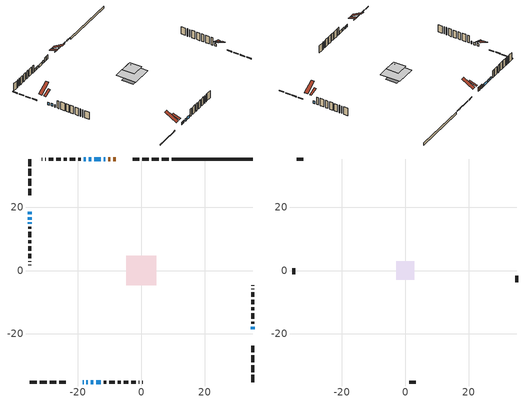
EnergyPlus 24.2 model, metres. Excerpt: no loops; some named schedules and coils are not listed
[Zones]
conditioned space
 floor adiabatic (AdiabaticFloorConstruction): -4.7,-4.7 -4.7,4.7 4.7,4.7 4.7,-4.7 z1.35
 floor foundation (Slab1 construction): -3.66,-2.74 -3.66,2.74 3.66,2.74 3.66,-2.74 z-0.94
 wall outside (RimJoist1 construction): 8.69,35.22 6.48,35.22 / -35.22,-35.22 -33.01,-35.22 / -35.22,35.22 -35.22,33.01 / 35.22,-35.22 35.22,-33.01 z0.13:0.43
 wall outside (RimJoist2 construction): 5.55,35.22 3.33,35.22 / -32.08,-35.22 -29.87,-35.22 / -35.22,32.08 -35.22,29.87 / 35.22,-32.08 35.22,-29.87 z0.13:0.43
 wall outside (RimJoist3 construction): 2.41,35.22 0.29,35.22 / -28.94,-35.22 -26.83,-35.22 / -35.22,28.94 -35.22,26.83 / 35.22,-28.94 35.22,-26.83 z0.13:0.43
 wall outside (RimJoist4 construction): -0.63,35.22 -2.75,35.22 / -25.9,-35.22 -23.79,-35.22 / -35.22,25.9 -35.22,23.79 / 35.22,-25.9 35.22,-23.79 z0.13:0.43
 wall outside (AdiabaticWallConstruction 1): -8.03,35.22 -8.92,35.22 / -9.85,35.22 -10.49,35.22 z0.13:2.16
 wall outside (AdiabaticWallConstruction): -11.42,35.22 -11.84,35.22 / 35.22,-18.5 35.22,-17.78 / -18.5,-35.22 -18.23,-35.22 / -17.3,-35.22 -16.82,-35.22 / -35.22,18.5 -35.22,17.78 / -12.76,35.22 -14.91,35.22 / -15.84,35.22 -16.59,35.22 / -15.9,-35.22 -15.15,-35.22 / -14.22,-35.22 -12.73,-35.22 / -35.22,16.85 -35.22,16.11 / -35.22,15.18 -35.22,14.82 / -17.51,35.22 -18.23,35.22 z0.13:1.35
 wall outside (Wall1 construction): -19.16,35.22 -19.9,35.22 / -11.8,-35.22 -11.06,-35.22 / -35.22,13.89 -35.22,13.15 / 35.22,-16.85 35.22,-16.11 z0.13:3.79
 wall outside (Wall2 construction): -20.83,35.22 -22.56,35.22 / -10.13,-35.22 -8.4,-35.22 / -35.22,12.22 -35.22,10.49 / 35.22,-15.18 35.22,-13.45 z0.13:3.79
 wall outside (Wall3 construction): -23.49,35.22 -24.48,35.22 / -7.47,-35.22 -6.48,-35.22 / -35.22,9.56 -35.22,8.57 / 35.22,-12.52 35.22,-11.53 z0.13:3.79
 wall outside (Wall4 construction): -25.41,35.22 -26.85,35.22 / -5.56,-35.22 -4.12,-35.22 / -35.22,7.64 -35.22,6.2 / 35.22,-10.6 35.22,-9.17 z0.13:3.79
 wall outside (Wall5 construction): -27.78,35.22 -29.21,35.22 / -3.19,-35.22 -1.75,-35.22 / -35.22,5.27 -35.22,3.84 / 35.22,-8.24 35.22,-6.8 z0.13:3.79
 wall outside (Wall6 construction): -30.14,35.22 -30.29,35.22 / -0.82,-35.22 -0.67,-35.22 / -35.22,2.91 -35.22,2.76 / 35.22,-5.87 35.22,-5.72 z0.13:3.79
 wall outside (Wall7 construction): -31.22,35.22 -31.37,35.22 / 0.26,-35.22 0.41,-35.22 / -35.22,1.83 -35.22,1.68 / 35.22,-4.79 35.22,-4.64 z0.13:3.79
 wall foundation (FoundationWall1 construction): 35.22,35.22 9.62,35.22 z-0.94:0.13
 window (WindowConstruction 11): -11.42,35.22 -11.84,35.22 z0.13:1.35
 window (WindowConstruction 7): 35.22,-18.5 35.22,-17.78 z0.13:1.35
 window (WindowConstruction 8): -18.5,-35.22 -18.23,-35.22 z0.13:1.35
 window (WindowConstruction 9): -17.3,-35.22 -16.82,-35.22 z0.13:1.35
 window (WindowConstruction 10): -35.22,18.5 -35.22,17.78 z0.13:1.35
 window (WindowConstruction): -12.76,35.22 -14.91,35.22 z0.13:1.35
 window (WindowConstruction 1): -15.84,35.22 -16.58,35.22 z0.13:1.35
 window (WindowConstruction 2): -15.89,-35.22 -15.15,-35.22 z0.13:1.35
 window (WindowConstruction 3): -14.22,-35.22 -12.73,-35.22 z0.13:1.35
 window (WindowConstruction 4): -35.22,16.85 -35.22,16.11 z0.13:1.35
 window (WindowConstruction 5): -35.22,15.18 -35.22,14.82 z0.13:1.35
 window (WindowConstruction 6): -17.51,35.22 -18.23,35.22 z0.13:1.35
 door (Door): -8.03,35.22 -8.92,35.22 z0.13:2.16
 door (Door 1): -9.85,35.22 -10.49,35.22 z0.13:2.16
 ceiling adiabatic (AdiabaticFloorConstruction): 4.7,-4.7 4.7,4.7 -4.7,4.7 -4.7,-4.7 z1.35
attic - vented
 floor to conditioned space (Floor1 construction Reversed): -2.88,-2.88 -2.88,2.88 2.88,2.88 2.88,-2.88 z3.79
 floor to conditioned space (Floor2 construction Reversed): -1.85,-1.85 -1.85,1.85 1.85,1.85 1.85,-1.85 z3.79
 wall outside (Wall8 construction): -32.3,35.22 -34.29,35.22 / 1.34,-35.22 3.33,-35.22 / -35.22,0.75 -35.22,-1.24 / 35.22,-3.71 35.22,-1.72 z0.13:3.79
 roof outside (Roof1 construction): -5.22,35.22,3.79 -5.22,29.87,6.91 -3.68,29.87,6.91 -3.68,35.22,3.79; -21.31,-35.22,3.79 -21.31,-29.87,6.91 -22.86,-29.87,6.91 -22.86,-35.22,3.79; -35.22,21.31,3.79 -29.87,21.31,6.91 -29.87,22.86,6.91 -35.22,22.86,3.79; 35.22,-21.31,3.79 29.87,-21.31,6.91 29.87,-22.86,6.91 35.22,-22.86,3.79
 roof outside (Roof2 construction): -7.1,35.22,3.79 -7.1,31.62,4.99 -6.15,31.62,4.99 -6.15,35.22,3.79; -19.43,-35.22,3.79 -19.43,-31.62,4.99 -20.38,-31.62,4.99 -20.38,-35.22,3.79; -35.22,19.43,3.79 -31.62,19.43,4.99 -31.62,20.38,4.99 -35.22,20.38,3.79; 35.22,-19.43,3.79 31.62,-19.43,4.99 31.62,-20.38,4.99 35.22,-20.38,3.79
[Building]
Building 1: Terrain=Suburbs
[Site:Location]
Bathurst AP_NB: Latitude {deg}=47.63; Longitude {deg}=-65.74; Time Zone {hr}=-4; Elevation {m}=59; Keep Site Location Information=Yes
[Site:GroundTemperature:Shallow]
0.0375368, -2.14911, -2.32423, -1.28655, 2.87914, 7.02543, 10.62, 12.8971, 13.0906, 11.2385, 7.7356, 3.71651
[Site:WaterMainsTemperature]
Calculation Method=Schedule; Temperature Schedule=mains temperature schedule
[Material] Roughness=Rough; Thermal Absorptance=0.9
Name | Thickness {m} | Conductivity {W/m-K} | Density {kg/m3} | Specific Heat {J/kg-K} | Solar Absorptance | Visible Absorptance
asphalt or fiberglass shingles | 0.00635 | 0.162714 | 1121.4 | 1465.45 | 0.4 | 0.4
ceiling loosefill ins | 0.0846667 | 0.0480833 | 16.02 | 1046.75 | 0.7 | 0.7
ceiling stud and cavity | 0.1397 | 0.146109 | 65.682 | 1177.47 | 0.7 | 0.7
ceiling stud and cavity 1 | 0.1397 | 0.0937792 | 65.682 | 1177.47 | 0.7 | 0.7
concrete 4.0 in. | 0.1016 | 1.803125 | 2242.8 | 837.4 | 0.7 | 0.7
concrete 8.0 in. | 0.2032 | 1.803125 | 2242.8 | 837.4 | 0.7 | 0.7
door material | 0.04445 | 0.0451087 | 512.64 | 1214.23 | 0.7 | 0.7
exterior vertical ins | 0.00139565 | 0.029427 | 32.04 | 1214.23 | 0.7 | 0.7
floor covering | 0.0127 | 0.0433444 | 54.468 | 1339.84 | 0.6 | 0.6
floor rigid ins; wall rigid ins | 0.512978 | 0.029427 | 32.04 | 1214.23 | 0.7 | 0.7
floor stud and cavity | 0.1397 | 1.75129 | 37.0049 | 1207.88 | 0.7 | 0.7
furniture material conditioned space 1 | 0.1524 | 0.115458 | 640.8 | 1214.23 | 0.6 | 0.6
gypsum board | 0.0127 | 0.160291 | 801 | 837.4 | 0.6 | 0.6
osb sheathing 0.5 in. | 0.0127 | 0.115458 | 512.64 | 1214.23 | 0.7 | 0.7
osb sheathing 0.75 in. | 0.01905 | 0.115458 | 512.64 | 1214.23 | 0.7 | 0.7
osb sheathing 2.0 in. | 0.0508 | 0.115458 | 512.64 | 1214.23 | 0.7 | 0.7
rim joist rigid ins | 0.051816 | 0.029427 | 32.04 | 1214.23 | 0.7 | 0.7
rim joist stud and cavity | 0.0508 | 0.0302862 | 125.044 | 1163.47 | 0.6 | 0.6
rim joist stud and cavity 1 | 0.0508 | 0.593867 | 125.044 | 1163.47 | 0.6 | 0.6
rim joist stud and cavity 2 | 0.0508 | 0.0827644 | 125.044 | 1163.47 | 0.6 | 0.6
rim joist stud and cavity 3 | 0.0508 | 0.0648927 | 125.044 | 1163.47 | 0.6 | 0.6
wall stud and cavity | 0.1397 | 0.0906725 | 139.0536 | 1170.24 | 0.7 | 0.7
wall stud and cavity 1 | 0.1397 | 0.084134 | 139.0536 | 1170.24 | 0.7 | 0.7
wall stud and cavity 2 | 0.1397 | 0.0806284 | 139.0536 | 1170.24 | 0.7 | 0.7
wall stud and cavity 3 | 0.1397 | 0.0929022 | 139.0536 | 1170.24 | 0.7 | 0.7
wall stud and cavity 4 | 0.1397 | 0.0836021 | 139.0536 | 1170.24 | 0.7 | 0.7
wall stud and cavity 5 | 0.1397 | 0.118416 | 139.0536 | 1170.24 | 0.7 | 0.7
wall stud and cavity 6 | 0.1397 | 0.103711 | 139.0536 | 1170.24 | 0.7 | 0.7
wall stud and cavity 7 | 0.0889 | 6.1454 | 50.32683 | 1063.81 | 0.6 | 0.6
wall stud and cavity 8 | 0.0889 | 0.380278 | 52.3479 | 1209.89 | 0.7 | 0.7
wall stud and cavity 9 | 0.0889 | 0.391764 | 83.0341 | 1211.67 | 0.7 | 0.7
wood siding | 0.0254 | 0.102417 | 544.68 | 1172.36 | 0.4 | 0.4
wood siding 1 | 0.00254 | 0.102417 | 544.68 | 1172.36 | 0.4 | 0.4
wood siding 2; wood siding 3; wood siding 4 | 0.0254 | 0.102417 | 544.68 | 1172.36 | 0.7 | 0.7
[WindowMaterial:SimpleGlazingSystem]
Name | U-Factor {W/m2-K} | Solar Heat Gain Coefficient
WindowMaterial | 5.71377 | 0.77
WindowMaterial 1 | 5.30439 | 0.71
WindowMaterial 2 | 5.527533 | 0.71
WindowMaterial 3 | 3.00537 | 0.52
WindowMaterial 4 | 4.91601 | 0.65
WindowMaterial 5 | 3.00537 | 0.48
WindowMaterial 6 | 4.50038 | 0.48
WindowMaterial 7 | 2.98833 | 0.52
WindowMaterial 8 | 3.07009 | 0.42
WindowMaterial 9 | 2.986628 | 0.6
[Construction]
AdiabaticFloorConstruction: floor stud and cavity, floor rigid ins, osb sheathing 0.75 in., floor covering
AdiabaticWallConstruction: wood siding 3, wall rigid ins, wall stud and cavity 8, gypsum board
AdiabaticWallConstruction 1: wood siding 4, wall rigid ins, wall stud and cavity 8, gypsum board
Door; Door 1: door material
Floor1 construction Reversed: gypsum board, ceiling stud and cavity, ceiling loosefill ins
Floor2 construction Reversed: gypsum board, ceiling stud and cavity 1
FoundationWall1 construction: concrete 8.0 in.
furniture construction conditioned space 1: furniture material conditioned space 1
PartitionWallConstruction: gypsum board, wall stud and cavity 9, gypsum board
RimJoist1 construction: wood siding 2, osb sheathing 2.0 in., rim joist stud and cavity
RimJoist2 construction: wood siding 2, rim joist rigid ins, osb sheathing 2.0 in., rim joist stud and cavity 1
RimJoist3 construction: wood siding 2, osb sheathing 2.0 in., rim joist stud and cavity 2
RimJoist4 construction: wood siding 2, osb sheathing 2.0 in., rim joist stud and cavity 3
Roof1 construction; Roof2 construction: asphalt or fiberglass shingles
Slab1 construction: concrete 4.0 in.
Wall1 construction: wood siding, osb sheathing 0.5 in., wall stud and cavity, gypsum board
Wall2 construction: wood siding, osb sheathing 0.5 in., wall stud and cavity 1, gypsum board
Wall3 construction: wood siding, osb sheathing 0.5 in., wall stud and cavity 2, gypsum board
Wall4 construction: wood siding, osb sheathing 0.5 in., wall stud and cavity 3, gypsum board
Wall5 construction: wood siding, osb sheathing 0.5 in., wall stud and cavity 4, gypsum board
Wall6 construction: wood siding, osb sheathing 0.5 in., wall stud and cavity 5, gypsum board
Wall7 construction: wood siding, osb sheathing 0.5 in., wall stud and cavity 6, gypsum board
Wall8 construction: wood siding 1, wall stud and cavity 7
WindowConstruction: WindowMaterial
WindowConstruction 1; WindowConstruction 4: WindowMaterial 1
WindowConstruction 10: WindowMaterial 8
WindowConstruction 11: WindowMaterial 9
WindowConstruction 2: WindowMaterial 2
WindowConstruction 3: WindowMaterial 3
WindowConstruction 5: WindowMaterial 4
WindowConstruction 6; WindowConstruction 7: WindowMaterial 5
WindowConstruction 8: WindowMaterial 6
WindowConstruction 9: WindowMaterial 7
[Zone] Multiplier=1; Part of Total Floor Area=Yes
Name | Volume {m3}
attic - vented | 22.2898
conditioned space | 252.2
[Space]
Name | Zone | Volume {m3}
attic - vented 1 | attic - vented | 22.2898
conditioned space 1 | conditioned space | 252.2
[ZoneInfiltration:EffectiveLeakageArea]
infil attic - vented 1: Zone or Space=attic - vented 1; Schedule=Always On Discrete; Effective Air Leakage Area {cm2}=1875.2; Stack Coefficient=0.000471536; Wind Coefficient=1.46716e-05
[ZoneMixing]
whole house fan mix: Zone or Space=attic - vented; Schedule=Always On Continuous; Design Flow Rate Calculation Method=Flow/Zone; Design Flow Rate {m3/s}=0; Source Zone or Space=conditioned space
[SurfaceProperty:ExposedFoundationPerimeter]
Slab1: Exposed Perimeter Calculation Method=TotalExposedPerimeter; Total Exposed Perimeter {m}=25.603
[InternalMass] Zone or ZoneList=conditioned space; Space or SpaceList=conditioned space 1
Name | Construction | Surface Area {m2}
furniture mass conditioned space 1 | furniture construction conditioned space 1 | 51.3719
partition wall mass | PartitionWallConstruction | 128.43
[Lights]
interior lighting: Zone or ZoneList or Space or SpaceList=conditioned space 1; Schedule=interior lighting schedule; Design Level Calculation Method=LightingLevel; Lighting Level {W}=343.2; Return Air Fraction=0; Fraction Radiant=0.6; Fraction Visible=0.2; Fraction Replaceable=1
[People]
occupants: Zone or ZoneList or Space or SpaceList=conditioned space 1; Number of People Schedule=occupants schedule; Number of People Calculation Method=People; Number of People=3; Fraction Radiant=0.314171; Sensible Heat Fraction=0.56303; Activity Level Schedule=occupants activity schedule; Carbon Dioxide Generation Rate {m3/s-W}=0; Enable ASHRAE 55 Comfort Warnings=No; Mean Radiant Temperature Calculation Type=EnclosureAveraged
[ElectricEquipment] Zone or ZoneList or Space or SpaceList=conditioned space 1; Design Level Calculation Method=EquipmentLevel
Name | Schedule | Design Level {W} | Fraction Latent | Fraction Radiant | Fraction Lost
clothes dryer | clothes dryer schedule | 140.772 | 0.015 | 0.081 | 0.85
clothes washer | clothes washer schedule | 32.1985 | 0.03 | 0.162 | 0.7
cooking range | cooking range schedule | 215.147 | 0.08 | 0.432 | 0.2
dishwasher | dishwasher schedule | 66.8632 | 0.3 | 0.18 | 0.4
fridge | fridge schedule | 72.9452 | 0 | 0.6 | 0
mech vent house fan | mech vent house fan schedule | 0 | 0 | 0 | 1
mech vent house fan cfis | mech vent house fan cfis schedule | 0 | 0 | 0 | 0
misc plug loads | misc plug loads schedule | 494.7 | 0.045 | 0.513 | 0.1
whole house fan | Always On Discrete | 0 | 0 | 0 | 1
[OtherEquipment] Zone or ZoneList or Space or SpaceList=conditioned space 1; Design Level Calculation Method=EquipmentLevel
Name | Fuel Type | Schedule | Design Level {W} | Fraction Latent | Fraction Radiant | Fraction Lost
clothes dryer 1 | Electricity | clothes dryer schedule | 0 | 0.015 | 0.081 | 0.85
cooking range 1 | Electricity | cooking range schedule | 0 | 0.08 | 0.432 | 0.2
general water use latent | None | general water use schedule | 62.594 | 1 | 0 | 0
general water use sensible | None | general water use schedule | -61.6891 | 0 | 0.6 | 0
mech vent house fan latent load | None | Always On Discrete | 0 | 1 | 0 | 0
mech vent house fan sensible load | None | Always On Discrete | 0 | 0 | 0 | 0
water heater energy adjustment1 | Electricity | Always On Discrete | 0.01 | 0 | 0 | 1
[ZoneInfiltration:DesignFlowRate] Zone or ZoneList or Space or SpaceList=conditioned space 1; Schedule=Always On Discrete; Design Flow Rate Calculation Method=Flow/Zone; Design Flow Rate {m3/s}=0
infil flow; natural vent flow; whole house fan flow
[ZoneControl:Thermostat]
conditioned space Thermostat: Zone or ZoneList=conditioned space; Control Type Schedule=conditioned space Thermostat Schedule; Control 1=conditioned space temperature setpoint; Temperature Difference Between Cutout And Setpoint {deltaC}=0
[ThermostatSetpoint:DualSetpoint]
conditioned space temperature setpoint: Heating Setpoint Temperature Schedule=heating setpoint; Cooling Setpoint Temperature Schedule=cooling setpoint
[AirLoopHVAC:UnitarySystem]
unit heater unitary system: Control Type=Load; Controlling Zone or Thermostat Location=conditioned space; Dehumidification Control Type=None; Availability Schedule=Always On Discrete; Supply Fan=unit heater supply fan; Fan Placement=BlowThrough; Supply Air Fan Operating Mode Schedule=unit heater auto fan schedule; Heating Coil=unit heater htg coil; DX Heating Coil Sizing Ratio=1; Use DOAS DX Cooling Coil=No; Minimum Supply Air Temperature {C}=2; Latent Load Control=SensibleOnlyLoadControl; Cooling Supply Air Flow Rate Method=None; Heating Supply Air Flow Rate Method=SupplyAirFlowRate; Heating Supply Air Flow Rate {m3/s}=0.587575; No Load Supply Air Flow Rate Method=SupplyAirFlowRate; No Load Supply Air Flow Rate {m3/s}=0; No Load Supply Air Flow Rate Control Set To Low Speed=Yes; Maximum Supply Air Temperature {C}=48.8889; Maximum Outdoor Dry-Bulb Temperature for Supplemental Heater Operation {C}=21; Ancillary On-Cycle Electric Power {W}=0; Ancillary Off-Cycle Electric Power {W}=0
[Zone equipment]
conditioned space: unit heater unitary system, electric baseboard
[Foundation:Kiva]
Foundation Kiva 1: Initial Indoor Air Temperature {C}=18; Wall Height Above Grade {m}=0.129997; Wall Depth Below Slab {m}=0.2032; Custom Block Material Name 1=exterior vertical ins; Custom Block Depth 1 {m}=1.07; Custom Block X Position 1 {m}=0.2032; Custom Block Z Position 1 {m}=0
[Foundation:Kiva:Settings]
Soil Conductivity {W/m-K}=0.849921; Soil Density {kg/m3}=1842.3; Soil Specific Heat {J/kg-K}=418.7; Ground Solar Absorptivity=0.9; Ground Thermal Absorptivity=0.9; Ground Surface Roughness {m}=0.03; Far-Field Width {m}=40; Deep-Ground Boundary Condition=ZeroFlux; Deep-Ground Depth {m}=40; Minimum Cell Dimension {m}=0.2; Maximum Cell Growth Coefficient=3; Simulation Timestep=Timestep
[Exterior:Lights]
exterior lighting: Schedule=exterior lighting schedule; Design Level {W}=75.6
[EnergyManagementSystem:Sensor] Output:Variable or Output:Meter Index Key=conditioned space
Name | Output:Variable or Output:Meter
conditioned_space_clg_unmet_s | Zone Cooling Setpoint Not Met Time
conditioned_space_htg_unmet_s | Zone Heating Setpoint Not Met Time
fridge_tin_s; tin_s; tin_s_1 | Zone Mean Air Temperature
tout_s | Zone Outdoor Air Drybulb Temperature
win_s | Zone Air Humidity Ratio
[Schedule:Constant]
Name | Hourly Value
Always On Continuous; mech vent house fan schedule; mech vent house fan cfis schedule; Always On Discrete | 1
occupants activity schedule | 117.228
fridge schedule; unit heater auto fan schedule | 0
[Schedule:Week:Daily]
interior lighting schedule Week Rule - Jan1-Jan27: interior lighting schedule day, interior lighting schedule day, interior lighting schedule day, interior lighting schedule day, interior lighting schedule day, interior lighting schedule day, interior lighting schedule day, interior lighting schedule default day, interior lighting schedule default day, interior lighting schedule default day, interior lighting schedule default day, interior lighting schedule default day
interior lighting schedule Week Rule - Jan28-Feb3: interior lighting schedule day, interior lighting schedule day, interior lighting schedule day, interior lighting schedule day, interior lighting schedule day 1, interior lighting schedule day 1, interior lighting schedule day 1, interior lighting schedule default day, interior lighting schedule default day, interior lighting schedule default day, interior lighting schedule default day, interior lighting schedule default day
interior lighting schedule Week Rule - Feb4-Feb24: interior lighting schedule day 1, interior lighting schedule day 1, interior lighting schedule day 1, interior lighting schedule day 1, interior lighting schedule day 1, interior lighting schedule day 1, interior lighting schedule day 1, interior lighting schedule default day, interior lighting schedule default day, interior lighting schedule default day, interior lighting schedule default day, interior lighting schedule default day
interior lighting schedule Week Rule - Feb25-Mar3: interior lighting schedule day 1, interior lighting schedule day 1, interior lighting schedule day 1, interior lighting schedule day 1, interior lighting schedule day 2, interior lighting schedule day 2, interior lighting schedule day 2, interior lighting schedule default day, interior lighting schedule default day, interior lighting schedule default day, interior lighting schedule default day, interior lighting schedule default day
interior lighting schedule Week Rule - Mar4-Mar31: interior lighting schedule day 2, interior lighting schedule day 2, interior lighting schedule day 2, interior lighting schedule day 2, interior lighting schedule day 2, interior lighting schedule day 2, interior lighting schedule day 2, interior lighting schedule default day, interior lighting schedule default day, interior lighting schedule default day, interior lighting schedule default day, interior lighting schedule default day
interior lighting schedule Week Rule - Apr1-Apr28: interior lighting schedule day 3, interior lighting schedule day 3, interior lighting schedule day 3, interior lighting schedule day 3, interior lighting schedule day 3, interior lighting schedule day 3, interior lighting schedule day 3, interior lighting schedule default day, interior lighting schedule default day, interior lighting schedule default day, interior lighting schedule default day, interior lighting schedule default day
interior lighting schedule Week Rule - Apr29-May5: interior lighting schedule day 3, interior lighting schedule day 3, interior lighting schedule day 4, interior lighting schedule day 4, interior lighting schedule day 4, interior lighting schedule day 4, interior lighting schedule day 4, interior lighting schedule default day, interior lighting schedule default day, interior lighting schedule default day, interior lighting schedule default day, interior lighting schedule default day
interior lighting schedule Week Rule - May6-May26: interior lighting schedule day 4, interior lighting schedule day 4, interior lighting schedule day 4, interior lighting schedule day 4, interior lighting schedule day 4, interior lighting schedule day 4, interior lighting schedule day 4, interior lighting schedule default day, interior lighting schedule default day, interior lighting schedule default day, interior lighting schedule default day, interior lighting schedule default day
interior lighting schedule Week Rule - May27-Jun2: interior lighting schedule day 4, interior lighting schedule day 4, interior lighting schedule day 4, interior lighting schedule day 4, interior lighting schedule day 4, interior lighting schedule day 5, interior lighting schedule day 5, interior lighting schedule default day, interior lighting schedule default day, interior lighting schedule default day, interior lighting schedule default day, interior lighting schedule default day
interior lighting schedule Week Rule - Jun3-Jun30: interior lighting schedule day 5, interior lighting schedule day 5, interior lighting schedule day 5, interior lighting schedule day 5, interior lighting schedule day 5, interior lighting schedule day 5, interior lighting schedule day 5, interior lighting schedule default day, interior lighting schedule default day, interior lighting schedule default day, interior lighting schedule default day, interior lighting schedule default day
interior lighting schedule Week Rule - Jul1-Jul28: interior lighting schedule day 6, interior lighting schedule day 6, interior lighting schedule day 6, interior lighting schedule day 6, interior lighting schedule day 6, interior lighting schedule day 6, interior lighting schedule day 6, interior lighting schedule default day, interior lighting schedule default day, interior lighting schedule default day, interior lighting schedule default day, interior lighting schedule default day
interior lighting schedule Week Rule - Jul29-Aug4: interior lighting schedule day 6, interior lighting schedule day 6, interior lighting schedule day 6, interior lighting schedule day 7, interior lighting schedule day 7, interior lighting schedule day 7, interior lighting schedule day 7, interior lighting schedule default day, interior lighting schedule default day, interior lighting schedule default day, interior lighting schedule default day, interior lighting schedule default day
interior lighting schedule Week Rule - Aug5-Aug25: interior lighting schedule day 7, interior lighting schedule day 7, interior lighting schedule day 7, interior lighting schedule day 7, interior lighting schedule day 7, interior lighting schedule day 7, interior lighting schedule day 7, interior lighting schedule default day, interior lighting schedule default day, interior lighting schedule default day, interior lighting schedule default day, interior lighting schedule default day
interior lighting schedule Week Rule - Aug26-Sep1: interior lighting schedule day 7, interior lighting schedule day 7, interior lighting schedule day 7, interior lighting schedule day 7, interior lighting schedule day 7, interior lighting schedule day 7, interior lighting schedule day 8, interior lighting schedule default day, interior lighting schedule default day, interior lighting schedule default day, interior lighting schedule default day, interior lighting schedule default day
interior lighting schedule Week Rule - Sep2-Sep29: interior lighting schedule day 8, interior lighting schedule day 8, interior lighting schedule day 8, interior lighting schedule day 8, interior lighting schedule day 8, interior lighting schedule day 8, interior lighting schedule day 8, interior lighting schedule default day, interior lighting schedule default day, interior lighting schedule default day, interior lighting schedule default day, interior lighting schedule default day
interior lighting schedule Week Rule - Sep30-Oct6: interior lighting schedule day 8, interior lighting schedule day 9, interior lighting schedule day 9, interior lighting schedule day 9, interior lighting schedule day 9, interior lighting schedule day 9, interior lighting schedule day 9, interior lighting schedule default day, interior lighting schedule default day, interior lighting schedule default day, interior lighting schedule default day, interior lighting schedule default day
interior lighting schedule Week Rule - Oct7-Oct27: interior lighting schedule day 9, interior lighting schedule day 9, interior lighting schedule day 9, interior lighting schedule day 9, interior lighting schedule day 9, interior lighting schedule day 9, interior lighting schedule day 9, interior lighting schedule default day, interior lighting schedule default day, interior lighting schedule default day, interior lighting schedule default day, interior lighting schedule default day
interior lighting schedule Week Rule - Oct28-Nov3: interior lighting schedule day 9, interior lighting schedule day 9, interior lighting schedule day 9, interior lighting schedule day 9, interior lighting schedule day 10, interior lighting schedule day 10, interior lighting schedule day 10, interior lighting schedule default day, interior lighting schedule default day, interior lighting schedule default day, interior lighting schedule default day, interior lighting schedule default day
interior lighting schedule Week Rule - Nov4-Nov24: interior lighting schedule day 10, interior lighting schedule day 10, interior lighting schedule day 10, interior lighting schedule day 10, interior lighting schedule day 10, interior lighting schedule day 10, interior lighting schedule day 10, interior lighting schedule default day, interior lighting schedule default day, interior lighting schedule default day, interior lighting schedule default day, interior lighting schedule default day
interior lighting schedule Week Rule - Nov25-Dec1: interior lighting schedule day 10, interior lighting schedule day 10, interior lighting schedule day 10, interior lighting schedule day 10, interior lighting schedule day 10, interior lighting schedule day 10, interior lighting schedule day 11, interior lighting schedule default day, interior lighting schedule default day, interior lighting schedule default day, interior lighting schedule default day, interior lighting schedule default day
interior lighting schedule Week Rule - Dec2-Dec31: interior lighting schedule day 11, interior lighting schedule day 11, interior lighting schedule day 11, interior lighting schedule day 11, interior lighting schedule day 11, interior lighting schedule day 11, interior lighting schedule day 11, interior lighting schedule default day, interior lighting schedule default day, interior lighting schedule default day, interior lighting schedule default day, interior lighting schedule default day
occupants schedule Week Rule - Jan1-Dec31: occupants schedule day, occupants schedule day, occupants schedule day, occupants schedule day, occupants schedule day, occupants schedule day, occupants schedule day, occupants schedule default day, occupants schedule default day, occupants schedule default day, occupants schedule default day, occupants schedule default day
clothes dryer schedule Week Rule - Jan1-Dec31: clothes dryer schedule day, clothes dryer schedule day, clothes dryer schedule day, clothes dryer schedule day, clothes dryer schedule day, clothes dryer schedule day, clothes dryer schedule day, clothes dryer schedule default day, clothes dryer schedule default day, clothes dryer schedule default day, clothes dryer schedule default day, clothes dryer schedule default day
clothes washer schedule Week Rule - Jan1-Dec31: clothes washer schedule day, clothes washer schedule day, clothes washer schedule day, clothes washer schedule day, clothes washer schedule day, clothes washer schedule day, clothes washer schedule day, clothes washer schedule default day, clothes washer schedule default day, clothes washer schedule default day, clothes washer schedule default day, clothes washer schedule default day
cooking range schedule Week Rule - Jan1-Dec31: cooking range schedule day, cooking range schedule day, cooking range schedule day, cooking range schedule day, cooking range schedule day, cooking range schedule day, cooking range schedule day, cooking range schedule default day, cooking range schedule default day, cooking range schedule default day, cooking range schedule default day, cooking range schedule default day
dishwasher schedule Week Rule - Jan1-Dec31: dishwasher schedule day, dishwasher schedule day, dishwasher schedule day, dishwasher schedule day, dishwasher schedule day, dishwasher schedule day, dishwasher schedule day, dishwasher schedule default day, dishwasher schedule default day, dishwasher schedule default day, dishwasher schedule default day, dishwasher schedule default day
misc plug loads schedule Week Rule - Jan1-Dec31: misc plug loads schedule day, misc plug loads schedule day, misc plug loads schedule day, misc plug loads schedule day, misc plug loads schedule day, misc plug loads schedule day, misc plug loads schedule day, misc plug loads schedule default day, misc plug loads schedule default day, misc plug loads schedule default day, misc plug loads schedule default day, misc plug loads schedule default day
general water use schedule Week Rule - Jan1-Dec31: general water use schedule day, general water use schedule day, general water use schedule day, general water use schedule day, general water use schedule day, general water use schedule day, general water use schedule day, general water use schedule default day, general water use schedule default day, general water use schedule default day, general water use schedule default day, general water use schedule default day
exterior lighting schedule Week Rule - Jan1-Jan27: exterior lighting schedule day, exterior lighting schedule day, exterior lighting schedule day, exterior lighting schedule day, exterior lighting schedule day, exterior lighting schedule day, exterior lighting schedule day, exterior lighting schedule default day, exterior lighting schedule default day, exterior lighting schedule default day, exterior lighting schedule default day, exterior lighting schedule default day
exterior lighting schedule Week Rule - Jan28-Feb3: exterior lighting schedule day, exterior lighting schedule day, exterior lighting schedule day, exterior lighting schedule day, exterior lighting schedule day 1, exterior lighting schedule day 1, exterior lighting schedule day 1, exterior lighting schedule default day, exterior lighting schedule default day, exterior lighting schedule default day, exterior lighting schedule default day, exterior lighting schedule default day
exterior lighting schedule Week Rule - Feb4-Feb24: exterior lighting schedule day 1, exterior lighting schedule day 1, exterior lighting schedule day 1, exterior lighting schedule day 1, exterior lighting schedule day 1, exterior lighting schedule day 1, exterior lighting schedule day 1, exterior lighting schedule default day, exterior lighting schedule default day, exterior lighting schedule default day, exterior lighting schedule default day, exterior lighting schedule default day
exterior lighting schedule Week Rule - Feb25-Mar3: exterior lighting schedule day 1, exterior lighting schedule day 1, exterior lighting schedule day 1, exterior lighting schedule day 1, exterior lighting schedule day 2, exterior lighting schedule day 2, exterior lighting schedule day 2, exterior lighting schedule default day, exterior lighting schedule default day, exterior lighting schedule default day, exterior lighting schedule default day, exterior lighting schedule default day
exterior lighting schedule Week Rule - Mar4-Mar31: exterior lighting schedule day 2, exterior lighting schedule day 2, exterior lighting schedule day 2, exterior lighting schedule day 2, exterior lighting schedule day 2, exterior lighting schedule day 2, exterior lighting schedule day 2, exterior lighting schedule default day, exterior lighting schedule default day, exterior lighting schedule default day, exterior lighting schedule default day, exterior lighting schedule default day
exterior lighting schedule Week Rule - Apr1-Apr28: exterior lighting schedule day 3, exterior lighting schedule day 3, exterior lighting schedule day 3, exterior lighting schedule day 3, exterior lighting schedule day 3, exterior lighting schedule day 3, exterior lighting schedule day 3, exterior lighting schedule default day, exterior lighting schedule default day, exterior lighting schedule default day, exterior lighting schedule default day, exterior lighting schedule default day
exterior lighting schedule Week Rule - Apr29-May5: exterior lighting schedule day 3, exterior lighting schedule day 3, exterior lighting schedule day 4, exterior lighting schedule day 4, exterior lighting schedule day 4, exterior lighting schedule day 4, exterior lighting schedule day 4, exterior lighting schedule default day, exterior lighting schedule default day, exterior lighting schedule default day, exterior lighting schedule default day, exterior lighting schedule default day
exterior lighting schedule Week Rule - May6-May26: exterior lighting schedule day 4, exterior lighting schedule day 4, exterior lighting schedule day 4, exterior lighting schedule day 4, exterior lighting schedule day 4, exterior lighting schedule day 4, exterior lighting schedule day 4, exterior lighting schedule default day, exterior lighting schedule default day, exterior lighting schedule default day, exterior lighting schedule default day, exterior lighting schedule default day
exterior lighting schedule Week Rule - May27-Jun2: exterior lighting schedule day 4, exterior lighting schedule day 4, exterior lighting schedule day 4, exterior lighting schedule day 4, exterior lighting schedule day 4, exterior lighting schedule day 5, exterior lighting schedule day 5, exterior lighting schedule default day, exterior lighting schedule default day, exterior lighting schedule default day, exterior lighting schedule default day, exterior lighting schedule default day
exterior lighting schedule Week Rule - Jun3-Jun30: exterior lighting schedule day 5, exterior lighting schedule day 5, exterior lighting schedule day 5, exterior lighting schedule day 5, exterior lighting schedule day 5, exterior lighting schedule day 5, exterior lighting schedule day 5, exterior lighting schedule default day, exterior lighting schedule default day, exterior lighting schedule default day, exterior lighting schedule default day, exterior lighting schedule default day
[Schedule:Year]
interior lighting schedule: interior lighting schedule Week Rule - Jan1-Jan27, 1, 1, 1, 27, interior lighting schedule Week Rule - Jan28-Feb3, 1, 28, 2, 3, interior lighting schedule Week Rule - Feb4-Feb24, 2, 4, 2, 24, interior lighting schedule Week Rule - Feb25-Mar3, 2, 25, 3, 3, interior lighting schedule Week Rule - Mar4-Mar31, 3, 4, 3, 31, interior lighting schedule Week Rule - Apr1-Apr28, 4, 1, 4, 28, interior lighting schedule Week Rule - Apr29-May5, 4, 29, 5, 5, interior lighting schedule Week Rule - May6-May26, 5, 6, 5, 26, interior lighting schedule Week Rule - May27-Jun2, 5, 27, 6, 2, interior lighting schedule Week Rule - Jun3-Jun30, 6, 3, 6, 30, interior lighting schedule Week Rule - Jul1-Jul28, 7, 1, 7, 28, interior lighting schedule Week Rule - Jul29-Aug4, 7, 29, 8, 4, interior lighting schedule Week Rule - Aug5-Aug25, 8, 5, 8, 25, interior lighting schedule Week Rule - Aug26-Sep1, 8, 26, 9, 1, interior lighting schedule Week Rule - Sep2-Sep29, 9, 2, 9, 29, interior lighting schedule Week Rule - Sep30-Oct6, 9, 30, 10, 6, interior lighting schedule Week Rule - Oct7-Oct27, 10, 7, 10, 27, interior lighting schedule Week Rule - Oct28-Nov3, 10, 28, 11, 3, interior lighting schedule Week Rule - Nov4-Nov24, 11, 4, 11, 24, interior lighting schedule Week Rule - Nov25-Dec1, 11, 25, 12, 1, interior lighting schedule Week Rule - Dec2-Dec31, 12, 2, 12, 31
occupants schedule: occupants schedule Week Rule - Jan1-Dec31, 1, 1, 12, 31
clothes dryer schedule: clothes dryer schedule Week Rule - Jan1-Dec31, 1, 1, 12, 31
clothes washer schedule: clothes washer schedule Week Rule - Jan1-Dec31, 1, 1, 12, 31
cooking range schedule: cooking range schedule Week Rule - Jan1-Dec31, 1, 1, 12, 31
dishwasher schedule: dishwasher schedule Week Rule - Jan1-Dec31, 1, 1, 12, 31
misc plug loads schedule: misc plug loads schedule Week Rule - Jan1-Dec31, 1, 1, 12, 31
general water use schedule: general water use schedule Week Rule - Jan1-Dec31, 1, 1, 12, 31
exterior lighting schedule: exterior lighting schedule Week Rule - Jan1-Jan27, 1, 1, 1, 27, exterior lighting schedule Week Rule - Jan28-Feb3, 1, 28, 2, 3, exterior lighting schedule Week Rule - Feb4-Feb24, 2, 4, 2, 24, exterior lighting schedule Week Rule - Feb25-Mar3, 2, 25, 3, 3, exterior lighting schedule Week Rule - Mar4-Mar31, 3, 4, 3, 31, exterior lighting schedule Week Rule - Apr1-Apr28, 4, 1, 4, 28, exterior lighting schedule Week Rule - Apr29-May5, 4, 29, 5, 5, exterior lighting schedule Week Rule - May6-May26, 5, 6, 5, 26, exterior lighting schedule Week Rule - May27-Jun2, 5, 27, 6, 2, exterior lighting schedule Week Rule - Jun3-Jun30, 6, 3, 6, 30, exterior lighting schedule Week Rule - Jul1-Jul28, 7, 1, 7, 28, exterior lighting schedule Week Rule - Jul29-Aug4, 7, 29, 8, 4, exterior lighting schedule Week Rule - Aug5-Aug25, 8, 5, 8, 25, exterior lighting schedule Week Rule - Aug26-Sep1, 8, 26, 9, 1, exterior lighting schedule Week Rule - Sep2-Sep29, 9, 2, 9, 29, exterior lighting schedule Week Rule - Sep30-Oct6, 9, 30, 10, 6, exterior lighting schedule Week Rule - Oct7-Oct27, 10, 7, 10, 27, exterior lighting schedule Week Rule - Oct28-Nov3, 10, 28, 11, 3, exterior lighting schedule Week Rule - Nov4-Nov24, 11, 4, 11, 24, exterior lighting schedule Week Rule - Nov25-Dec1, 11, 25, 12, 1, exterior lighting schedule Week Rule - Dec2-Dec31, 12, 2, 12, 31
[Schedule:Compact]
conditioned space Thermostat Schedule: Through: 12/31, For: AllDays, Until: 24:00, 4
mains temperature schedule: Through: 01/01, For: AllDays, Until: 24:00, 5.18111, Through: 01/02, For: AllDays, Until: 24:00, 5.11, Through: 01/03, For: AllDays, Until: 24:00, 5.04056, Through: 01/04, For: AllDays, Until: 24:00, 4.97167, Through: 01/05, For: AllDays, Until: 24:00, 4.90389, Through: 01/06, For: AllDays, Until: 24:00, 4.83722, Through: 01/07, For: AllDays, Until: 24:00, 4.77167, Through: 01/08, For: AllDays, Until: 24:00, 4.70722, Through: 01/09, For: AllDays, Until: 24:00, 4.64389, Through: 01/10, For: AllDays, Until: 24:00, 4.58167, Through: 01/11, For: AllDays, Until: 24:00, 4.52056, Through: 01/12, For: AllDays, Until: 24:00, 4.46111, Through: 01/13, For: AllDays, Until: 24:00, 4.40222, Through: 01/14, For: AllDays, Until: 24:00, 4.345, Through: 01/15, For: AllDays, Until: 24:00, 4.28889, Through: 01/16, For: AllDays, Until: 24:00, 4.23389, Through: 01/17, For: AllDays, Until: 24:00, 4.18056, Through: 01/18, For: AllDays, Until: 24:00, 4.12833, Through: 01/19, For: AllDays, Until: 24:00, 4.07722, Through: 01/20, For: AllDays, Until: 24:00, 4.02778, Through: 01/21, For: AllDays, Until: 24:00, 3.97944, Through: 01/22, For: AllDays, Until: 24:00, 3.93222, Through: 01/23, For: AllDays, Until: 24:00, 3.88667, Through: 01/24, For: AllDays, Until: 24:00, 3.84278, Through: 01/25, For: AllDays, Until: 24:00, 3.8, Through: 01/26, For: AllDays, Until: 24:00, 3.75889, Through: 01/27, For: AllDays, Until: 24:00, 3.71889, Through: 01/28, For: AllDays, Until: 24:00, 3.68, Through: 01/29, For: AllDays, Until: 24:00, 3.64333, Through: 01/30, For: AllDays, Until: 24:00, 3.60722, Through: 01/31, For: AllDays, Until: 24:00, 3.57333, Through: 02/01, For: AllDays, Until: 24:00, 3.54056, Through: 02/02, For: AllDays, Until: 24:00, 3.50944, Through: 02/03, For: AllDays, Until: 24:00, 3.48, Through: 02/04, For: AllDays, Until: 24:00, 3.45167, Through: 02/05, For: AllDays, Until: 24:00, 3.425, Through: 02/06, For: AllDays, Until: 24:00, 3.39944, Through: 02/07, For: AllDays, Until: 24:00, 3.37611, Through: 02/08, For: AllDays, Until: 24:00, 3.35389, Through: 02/09, For: AllDays, Until: 24:00, 3.33333, Through: 02/10, For: AllDays, Until: 24:00, 3.31444, Through: 02/11, For: AllDays, Until: 24:00, 3.29667, Through: 02/12, For: AllDays, Until: 24:00, 3.28111, Through: 02/13, For: AllDays, Until: 24:00, 3.26667, Through: 02/14, For: AllDays, Until: 24:00, 3.25389, Through: 02/15, For: AllDays, Until: 24:00, 3.24278, Through: 02/16, For: AllDays, Until: 24:00, 3.23278, Through: 02/17, For: AllDays, Until: 24:00, 3.225, Through: 02/18, For: AllDays, Until: 24:00, 3.21833, Through: 02/19, For: AllDays, Until: 24:00, 3.21333, Through: 02/20, For: AllDays, Until: 24:00, 3.21, Through: 02/21, For: AllDays, Until: 24:00, 3.20833, Through: 02/22, For: AllDays, Until: 24:00, 3.20833, Through: 02/23, For: AllDays, Until: 24:00, 3.20944, Through: 02/24, For: AllDays, Until: 24:00, 3.21278, Through: 02/25, For: AllDays, Until: 24:00, 3.21722, Through: 02/26, For: AllDays, Until: 24:00, 3.22333, Through: 02/27, For: AllDays, Until: 24:00, 3.23111, Through: 02/28, For: AllDays, Until: 24:00, 3.24056, Through: 03/01, For: AllDays, Until: 24:00, 3.25111, Through: 03/02, For: AllDays, Until: 24:00, 3.26389, Through: 03/03, For: AllDays, Until: 24:00, 3.27778, Through: 03/04, For: AllDays, Until: 24:00, 3.29333, Through: 03/05, For: AllDays, Until: 24:00, 3.31056, Through: 03/06, For: AllDays, Until: 24:00, 3.32944, Through: 03/07, For: AllDays, Until: 24:00, 3.34944, Through: 03/08, For: AllDays, Until: 24:00, 3.37111, Through: 03/09, For: AllDays, Until: 24:00, 3.39444, Through: 03/10, For: AllDays, Until: 24:00, 3.41944, Through: 03/11, For: AllDays, Until: 24:00, 3.44611, Through: 03/12, For: AllDays, Until: 24:00, 3.47389, Through: 03/13, For: AllDays, Until: 24:00, 3.50333, Through: 03/14, For: AllDays, Until: 24:00, 3.53389, Through: 03/15, For: AllDays, Until: 24:00, 3.56667, Through: 03/16, For: AllDays, Until: 24:00, 3.60056, Through: 03/17, For: AllDays, Until: 24:00, 3.63556, Through: 03/18, For: AllDays, Until: 24:00, 3.67222, Through: 03/19, For: AllDays, Until: 24:00, 3.71056, Through: 03/20, For: AllDays, Until: 24:00, 3.75056, Through: 03/21, For: AllDays, Until: 24:00, 3.79111, Through: 03/22, For: AllDays, Until: 24:00, 3.83389, Through: 03/23, For: AllDays, Until: 24:00, 3.87778, Through: 03/24, For: AllDays, Until: 24:00, 3.92278, Through: 03/25, For: AllDays, Until: 24:00, 3.96944, Through: 03/26, For: AllDays, Until: 24:00, 4.01778, Through: 03/27, For: AllDays, Until: 24:00, 4.06722, Through: 03/28, For: AllDays, Until: 24:00, 4.11778, Through: 03/29, For: AllDays, Until: 24:00, 4.16944, Through: 03/30, For: AllDays, Until: 24:00, 4.22278, Through: 03/31, For: AllDays, Until: 24:00, 4.27778, Through: 04/01, For: AllDays, Until: 24:00, 4.33333, Through: 04/02, For: AllDays, Until: 24:00, 4.39056, Through: 04/03, For: AllDays, Until: 24:00, 4.44889, Through: 04/04, For: AllDays, Until: 24:00, 4.50833, Through: 04/05, For: AllDays, Until: 24:00, 4.56889, Through: 04/06, For: AllDays, Until: 24:00, 4.63111, Through: 04/07, For: AllDays, Until: 24:00, 4.69389, Through: 04/08, For: AllDays, Until: 24:00, 4.75833, Through: 04/09, For: AllDays, Until: 24:00, 4.82333, Through: 04/10, For: AllDays, Until: 24:00, 4.89, Through: 04/11, For: AllDays, Until: 24:00, 4.95778, Through: 04/12, For: AllDays, Until: 24:00, 5.02611, Through: 04/13, For: AllDays, Until: 24:00, 5.09556, Through: 04/14, For: AllDays, Until: 24:00, 5.16667, Through: 04/15, For: AllDays, Until: 24:00, 5.23833, Through: 04/16, For: AllDays, Until: 24:00, 5.31056, Through: 04/17, For: AllDays, Until: 24:00, 5.38444, Through: 04/18, For: AllDays, Until: 24:00, 5.45889, Through: 04/19, For: AllDays, Until: 24:00, 5.53444, Through: 04/20, For: AllDays, Until: 24:00, 5.61056, Through: 04/21, For: AllDays, Until: 24:00, 5.68778, Through: 04/22, For: AllDays, Until: 24:00, 5.76611, Through: 04/23, For: AllDays, Until: 24:00, 5.845, Through: 04/24, For: AllDays, Until: 24:00, 5.92444, Through: 04/25, For: AllDays, Until: 24:00, 6.005, Through: 04/26, For: AllDays, Until: 24:00, 6.08667, Through: 04/27, For: AllDays, Until: 24:00, 6.16833, Through: 04/28, For: AllDays, Until: 24:00, 6.25111, Through: 04/29, For: AllDays, Until: 24:00, 6.33444, Through: 04/30, For: AllDays, Until: 24:00, 6.41833, Through: 05/01, For: AllDays, Until: 24:00, 6.50333, Through: 05/02, For: AllDays, Until: 24:00, 6.58833, Through: 05/03, For: AllDays, Until: 24:00, 6.67444, Through: 05/04, For: AllDays, Until: 24:00, 6.76056, Through: 05/05, For: AllDays, Until: 24:00, 6.84778, Through: 05/06, For: AllDays, Until: 24:00, 6.935, Through: 05/07, For: AllDays, Until: 24:00, 7.02278, Through: 05/08, For: AllDays, Until: 24:00, 7.11111, Through: 05/09, For: AllDays, Until: 24:00, 7.2, Through: 05/10, For: AllDays, Until: 24:00, 7.28944, Through: 05/11, For: AllDays, Until: 24:00, 7.37889, Through: 05/12, For: AllDays, Until: 24:00, 7.46889, Through: 05/13, For: AllDays, Until: 24:00, 7.55889, Through: 05/14, For: AllDays, Until: 24:00, 7.64944, Through: 05/15, For: AllDays, Until: 24:00, 7.74056, Through: 05/16, For: AllDays, Until: 24:00, 7.83111, Through: 05/17, For: AllDays, Until: 24:00, 7.92278, Through: 05/18, For: AllDays, Until: 24:00, 8.01389, Through: 05/19, For: AllDays, Until: 24:00, 8.10556, Through: 05/20, For: AllDays, Until: 24:00, 8.19722, Through: 05/21, For: AllDays, Until: 24:00, 8.28944, Through: 05/22, For: AllDays, Until: 24:00, 8.38111, Through: 05/23, For: AllDays, Until: 24:00, 8.47333, Through: 05/24, For: AllDays, Until: 24:00, 8.565, Through: 05/25, For: AllDays, Until: 24:00, 8.65722, Through: 05/26, For: AllDays, Until: 24:00, 8.74889, Through: 05/27, For: AllDays, Until: 24:00, 8.84111, Through: 05/28, For: AllDays, Until: 24:00, 8.93278, Through: 05/29, For: AllDays, Until: 24:00, 9.02444, Through: 05/30, For: AllDays, Until: 24:00, 9.11611, Through: 05/31, For: AllDays, Until: 24:00, 9.20722, Through: 06/01, For: AllDays, Until: 24:00, 9.29889, Through: 06/02, For: AllDays, Until: 24:00, 9.38944, Through: 06/03, For: AllDays, Until: 24:00, 9.48056, Through: 06/04, For: AllDays, Until: 24:00, 9.57111, Through: 06/05, For: AllDays, Until: 24:00, 9.66111, Through: 06/06, For: AllDays, Until: 24:00, 9.75111, Through: 06/07, For: AllDays, Until: 24:00, 9.84056, Through: 06/08, For: AllDays, Until: 24:00, 9.92944, Through: 06/09, For: AllDays, Until: 24:00, 10.0183, Through: 06/10, For: AllDays, Until: 24:00, 10.1067, Through: 06/11, For: AllDays, Until: 24:00, 10.1944, Through: 06/12, For: AllDays, Until: 24:00, 10.2817, Through: 06/13, For: AllDays, Until: 24:00, 10.3683, Through: 06/14, For: AllDays, Until: 24:00, 10.4544, Through: 06/15, For: AllDays, Until: 24:00, 10.5406, Through: 06/16, For: AllDays, Until: 24:00, 10.6256, Through: 06/17, For: AllDays, Until: 24:00, 10.71, Through: 06/18, For: AllDays, Until: 24:00, 10.7939, Through: 06/19, For: AllDays, Until: 24:00, 10.8772, Through: 06/20, For: AllDays, Until: 24:00, 10.9594, Through: 06/21, For: AllDays, Until: 24:00, 11.0411, Through: 06/22, For: AllDays, Until: 24:00, 11.1222, Through: 06/23, For: AllDays, Until: 24:00, 11.2028, Through: 06/24, For: AllDays, Until: 24:00, 11.2822, Through: 06/25, For: AllDays, Until: 24:00, 11.3611, Through: 06/26, For: AllDays, Until: 24:00, 11.4389, Through: 06/27, For: AllDays, Until: 24:00, 11.5156, Through: 06/28, For: AllDays, Until: 24:00, 11.5917, Through: 06/29, For: AllDays, Until: 24:00, 11.6672, Through: 06/30, For: AllDays, Until: 24:00, 11.7417, Through: 07/01, For: AllDays, Until: 24:00, 11.815, Through: 07/02, For: AllDays, Until: 24:00, 11.8872, Through: 07/03, For: AllDays, Until: 24:00, 11.9589, Through: 07/04, For: AllDays, Until: 24:00, 12.0289, Through: 07/05, For: AllDays, Until: 24:00, 12.0983, Through: 07/06, For: AllDays, Until: 24:00, 12.1667, Through: 07/07, For: AllDays, Until: 24:00, 12.2344, Through: 07/08, For: AllDays, Until: 24:00, 12.3006, Through: 07/09, For: AllDays, Until: 24:00, 12.3656, Through: 07/10, For: AllDays, Until: 24:00, 12.4294, Through: 07/11, For: AllDays, Until: 24:00, 12.4922, Through: 07/12, For: AllDays, Until: 24:00, 12.5539, Through: 07/13, For: AllDays, Until: 24:00, 12.6144, Through: 07/14, For: AllDays, Until: 24:00, 12.6733, Through: 07/15, For: AllDays, Until: 24:00, 12.7317, Through: 07/16, For: AllDays, Until: 24:00, 12.7883, Through: 07/17, For: AllDays, Until: 24:00, 12.8439, Through: 07/18, For: AllDays, Until: 24:00, 12.8983, Through: 07/19, For: AllDays, Until: 24:00, 12.9511, Through: 07/20, For: AllDays, Until: 24:00, 13.0028, Through: 07/21, For: AllDays, Until: 24:00, 13.0533, Through: 07/22, For: AllDays, Until: 24:00, 13.1022, Through: 07/23, For: AllDays, Until: 24:00, 13.15, Through: 07/24, For: AllDays, Until: 24:00, 13.1961, Through: 07/25, For: AllDays, Until: 24:00, 13.2411, Through: 07/26, For: AllDays, Until: 24:00, 13.2844, Through: 07/27, For: AllDays, Until: 24:00, 13.3267, Through: 07/28, For: AllDays, Until: 24:00, 13.3678, Through: 07/29, For: AllDays, Until: 24:00, 13.4067, Through: 07/30, For: AllDays, Until: 24:00, 13.4444, Through: 07/31, For: AllDays, Until: 24:00, 13.4811, Through: 08/01, For: AllDays, Until: 24:00, 13.5161, Through: 08/02, For: AllDays, Until: 24:00, 13.5494, Through: 08/03, For: AllDays, Until: 24:00, 13.5817, Through: 08/04, For: AllDays, Until: 24:00, 13.6122, Through: 08/05, For: AllDays, Until: 24:00, 13.6411, Through: 08/06, For: AllDays, Until: 24:00, 13.6689, Through: 08/07, For: AllDays, Until: 24:00, 13.695, Through: 08/08, For: AllDays, Until: 24:00, 13.7194, Through: 08/09, For: AllDays, Until: 24:00, 13.7422, Through: 08/10, For: AllDays, Until: 24:00, 13.7639, Through: 08/11, For: AllDays, Until: 24:00, 13.7833, Through: 08/12, For: AllDays, Until: 24:00, 13.8017, Through: 08/13, For: AllDays, Until: 24:00, 13.8189, Through: 08/14, For: AllDays, Until: 24:00, 13.8339, Through: 08/15, For: AllDays, Until: 24:00, 13.8478, Through: 08/16, For: AllDays, Until: 24:00, 13.8594, Through: 08/17, For: AllDays, Until: 24:00, 13.87, Through: 08/18, For: AllDays, Until: 24:00, 13.8789, Through: 08/19, For: AllDays, Until: 24:00, 13.8867, Through: 08/20, For: AllDays, Until: 24:00, 13.8922, Through: 08/21, For: AllDays, Until: 24:00, 13.8967, Through: 08/22, For: AllDays, Until: 24:00, 13.8989, Through: 08/23, For: AllDays, Until: 24:00, 13.9, Through: 08/24, For: AllDays, Until: 24:00, 13.8994, Through: 08/25, For: AllDays, Until: 24:00, 13.8972, Through: 08/26, For: AllDays, Until: 24:00, 13.8939, Through: 08/27, For: AllDays, Until: 24:00, 13.8883, Through: 08/28, For: AllDays, Until: 24:00, 13.8817, Through: 08/29, For: AllDays, Until: 24:00, 13.8733, Through: 08/30, For: AllDays, Until: 24:00, 13.8633, Through: 08/31, For: AllDays, Until: 24:00, 13.8517, Through: 09/01, For: AllDays, Until: 24:00, 13.8383, Through: 09/02, For: AllDays, Until: 24:00, 13.8239, Through: 09/03, For: AllDays, Until: 24:00, 13.8072, Through: 09/04, For: AllDays, Until: 24:00, 13.7894, Through: 09/05, For: AllDays, Until: 24:00, 13.77, Through: 09/06, For: AllDays, Until: 24:00, 13.7489, Through: 09/07, For: AllDays, Until: 24:00, 13.7267, Through: 09/08, For: AllDays, Until: 24:00, 13.7028, Through: 09/09, For: AllDays, Until: 24:00, 13.6772, Through: 09/10, For: AllDays, Until: 24:00, 13.65, Through: 09/11, For: AllDays, Until: 24:00, 13.6217, Through: 09/12, For: AllDays, Until: 24:00, 13.5917, Through: 09/13, For: AllDays, Until: 24:00, 13.56, Through: 09/14, For: AllDays, Until: 24:00, 13.5267, Through: 09/15, For: AllDays, Until: 24:00, 13.4922, Through: 09/16, For: AllDays, Until: 24:00, 13.4567, Through: 09/17, For: AllDays, Until: 24:00, 13.4189, Through: 09/18, For: AllDays, Until: 24:00, 13.38, Through: 09/19, For: AllDays, Until: 24:00, 13.34, Through: 09/20, For: AllDays, Until: 24:00, 13.2983, Through: 09/21, For: AllDays, Until: 24:00, 13.255, Through: 09/22, For: AllDays, Until: 24:00, 13.2106, Through: 09/23, For: AllDays, Until: 24:00, 13.1644, Through: 09/24, For: AllDays, Until: 24:00, 13.1172, Through: 09/25, For: AllDays, Until: 24:00, 13.0689, Through: 09/26, For: AllDays, Until: 24:00, 13.0189, Through: 09/27, For: AllDays, Until: 24:00, 12.9678, Through: 09/28, For: AllDays, Until: 24:00, 12.915, Through: 09/29, For: AllDays, Until: 24:00, 12.8611, Through: 09/30, For: AllDays, Until: 24:00, 12.8061, Through: 10/01, For: AllDays, Until: 24:00, 12.7494, Through: 10/02, For: AllDays, Until: 24:00, 12.6922, Through: 10/03, For: AllDays, Until: 24:00, 12.6333, Through: 10/04, For: AllDays, Until: 24:00, 12.5733, Through: 10/05, For: AllDays, Until: 24:00, 12.5117, Through: 10/06, For: AllDays, Until: 24:00, 12.4494, Through: 10/07, For: AllDays, Until: 24:00, 12.3856, Through: 10/08, For: AllDays, Until: 24:00, 12.3211, Through: 10/09, For: AllDays, Until: 24:00, 12.255, Through: 10/10, For: AllDays, Until: 24:00, 12.1883, Through: 10/11, For: AllDays, Until: 24:00, 12.1206, Through: 10/12, For: AllDays, Until: 24:00, 12.0511, Through: 10/13, For: AllDays, Until: 24:00, 11.9811, Through: 10/14, For: AllDays, Until: 24:00, 11.91, Through: 10/15, For: AllDays, Until: 24:00, 11.8378, Through: 10/16, For: AllDays, Until: 24:00, 11.765, Through: 10/17, For: AllDays, Until: 24:00, 11.6906, Through: 10/18, For: AllDays, Until: 24:00, 11.6161, Through: 10/19, For: AllDays, Until: 24:00, 11.54, Through: 10/20, For: AllDays, Until: 24:00, 11.4633, Through: 10/21, For: AllDays, Until: 24:00, 11.3856, Through: 10/22, For: AllDays, Until: 24:00, 11.3072, Through: 10/23, For: AllDays, Until: 24:00, 11.2278, Through: 10/24, For: AllDays, Until: 24:00, 11.1478, Through: 10/25, For: AllDays, Until: 24:00, 11.0672, Through: 10/26, For: AllDays, Until: 24:00, 10.9856, Through: 10/27, For: AllDays, Until: 24:00, 10.9033, Through: 10/28, For: AllDays, Until: 24:00, 10.82, Through: 10/29, For: AllDays, Until: 24:00, 10.7367, Through: 10/30, For: AllDays, Until: 24:00, 10.6522, Through: 10/31, For: AllDays, Until: 24:00, 10.5672, Through: 11/01, For: AllDays, Until: 24:00, 10.4817, Through: 11/02, For: AllDays, Until: 24:00, 10.3956, Through: 11/03, For: AllDays, Until: 24:00, 10.3089, Through: 11/04, For: AllDays, Until: 24:00, 10.2217, Through: 11/05, For: AllDays, Until: 24:00, 10.1344, Through: 11/06, For: AllDays, Until: 24:00, 10.0461, Through: 11/07, For: AllDays, Until: 24:00, 9.95778, Through: 11/08, For: AllDays, Until: 24:00, 9.86889, Through: 11/09, For: AllDays, Until: 24:00, 9.77944, Through: 11/10, For: AllDays, Until: 24:00, 9.68944, Through: 11/11, For: AllDays, Until: 24:00, 9.59944, Through: 11/12, For: AllDays, Until: 24:00, 9.50889, Through: 11/13, For: AllDays, Until: 24:00, 9.41833, Through: 11/14, For: AllDays, Until: 24:00, 9.32778, Through: 11/15, For: AllDays, Until: 24:00, 9.23611, Through: 11/16, For: AllDays, Until: 24:00, 9.145, Through: 11/17, For: AllDays, Until: 24:00, 9.05333, Through: 11/18, For: AllDays, Until: 24:00, 8.96167, Through: 11/19, For: AllDays, Until: 24:00, 8.87, Through: 11/20, For: AllDays, Until: 24:00, 8.77833, Through: 11/21, For: AllDays, Until: 24:00, 8.68611, Through: 11/22, For: AllDays, Until: 24:00, 8.59444, Through: 11/23, For: AllDays, Until: 24:00, 8.50222, Through: 11/24, For: AllDays, Until: 24:00, 8.41, Through: 11/25, For: AllDays, Until: 24:00, 8.31833, Through: 11/26, For: AllDays, Until: 24:00, 8.22667, Through: 11/27, For: AllDays, Until: 24:00, 8.13444, Through: 11/28, For: AllDays, Until: 24:00, 8.04278, Through: 11/29, For: AllDays, Until: 24:00, 7.95167, Through: 11/30, For: AllDays, Until: 24:00, 7.86, Through: 12/01, For: AllDays, Until: 24:00, 7.76889, Through: 12/02, For: AllDays, Until: 24:00, 7.67833, Through: 12/03, For: AllDays, Until: 24:00, 7.58778, Through: 12/04, For: AllDays, Until: 24:00, 7.49722, Through: 12/05, For: AllDays, Until: 24:00, 7.40722, Through: 12/06, For: AllDays, Until: 24:00, 7.31778, Through: 12/07, For: AllDays, Until: 24:00, 7.22833, Through: 12/08, For: AllDays, Until: 24:00, 7.13944, Through: 12/09, For: AllDays, Until: 24:00, 7.05056, Through: 12/10, For: AllDays, Until: 24:00, 6.96278, Through: 12/11, For: AllDays, Until: 24:00, 6.875, Through: 12/12, For: AllDays, Until: 24:00, 6.78833, Through: 12/13, For: AllDays, Until: 24:00, 6.70167, Through: 12/14, For: AllDays, Until: 24:00, 6.61556, Through: 12/15, For: AllDays, Until: 24:00, 6.53, Through: 12/16, For: AllDays, Until: 24:00, 6.445, Through: 12/17, For: AllDays, Until: 24:00, 6.36111, Through: 12/18, For: AllDays, Until: 24:00, 6.27722, Through: 12/19, For: AllDays, Until: 24:00, 6.19444, Through: 12/20, For: AllDays, Until: 24:00, 6.11222, Through: 12/21, For: AllDays, Until: 24:00, 6.03056, Through: 12/22, For: AllDays, Until: 24:00, 5.95, Through: 12/23, For: AllDays, Until: 24:00, 5.87, Through: 12/24, For: AllDays, Until: 24:00, 5.79111, Through: 12/25, For: AllDays, Until: 24:00, 5.71278, Through: 12/26, For: AllDays, Until: 24:00, 5.635, Through: 12/27, For: AllDays, Until: 24:00, 5.55833, Through: 12/28, For: AllDays, Until: 24:00, 5.48278, Through: 12/29, For: AllDays, Until: 24:00, 5.40778, Through: 12/30, For: AllDays, Until: 24:00, 5.33389, Through: 12/31, For: AllDays, Until: 24:00, 5.26111
